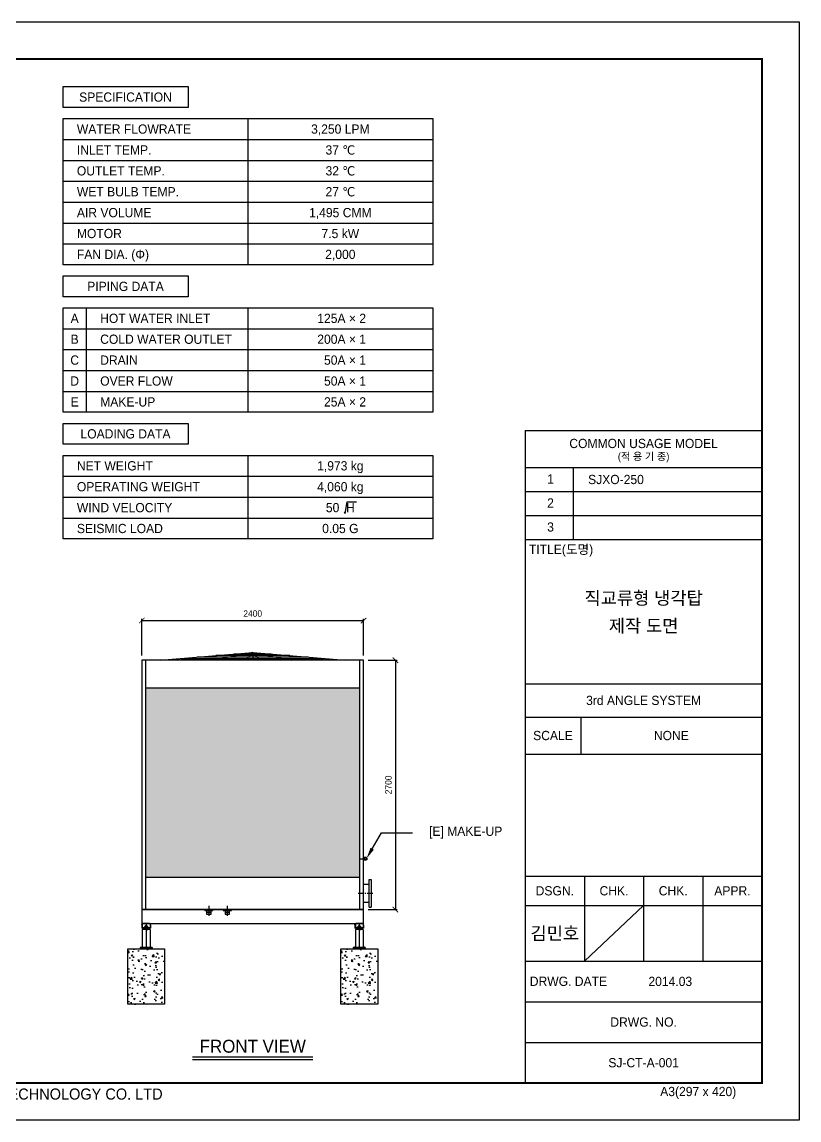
# Model space of a CAD drawing. Header units: millimetres. Extents: x 0 to 16815, y 0 to 11890.
# Drawn here: x 8407 to 16815, y 0 to 11890 of the extents above; entities that cross this region are included whole.
import ezdxf
from ezdxf.enums import TextEntityAlignment as Align

# ---------------------------------------------------------------- set-up
doc = ezdxf.new("R2010")
doc.units = ezdxf.units.MM
doc.linetypes.add('CENTER', pattern=[2, 1.25, -0.25, 0.25, -0.25])
doc.layers.get('DEFPOINTS').update_dxf_attribs({"color": 143})
for name, color, linetype in [('CENTER', 1, 'CENTER'), ('냉각탑_box', 1, 'Continuous'), ('냉각탑_dim', 1, 'Continuous'), ('냉각탑_form', 1, 'Continuous'), ('냉각탑_text', 3, 'Continuous')]:
    doc.layers.add(name, color=color, linetype=linetype)
doc.styles.add('HY울릉도L', font='')
doc.styles.add('돋움', font='')
doc.styles.add('서명', font='MP.TTF')
doc.styles.get('HY울릉도L').set_extended_font_data('HY울릉도L')
doc.styles.get('돋움').set_extended_font_data('Dotum')
doc.dimstyles.new('성지DIM', dxfattribs={"dimtxt": 3.5, "dimasz": 3, "dimexe": 1, "dimexo": 2.5, "dimgap": 2, "dimtad": 1, "dimdec": 0, "dimzin": 3, "dimdsep": 46, "dimtxsty": 'HY울릉도L', "dimblk": 'ARCHTICK', "dimcen": -2, "dimclrd": 256, "dimclre": 256, "dimclrt": 7, "dimadec": 0, "dimazin": 0, "dimtfac": 1, "dimtdec": 0, "dimtofl": 0, "dimtmove": 0, "dimatfit": 3, "dimfxl": 0, "dimtolj": 1, "dimtzin": 0, "dimlwe": -1, "dimarcsym": 0})

# ---------------------------------------------------------------- blocks, each defined once
blk = doc.blocks.new('냉각탑form')
at = {"layer": 'DEFPOINTS'}
blk.add_lwpolyline([(0, 297.07), (420.1, 297.07), (420.1, 0), (0, 0)], close=True, dxfattribs=at)
at = {"layer": '냉각탑_form'}
for p, q in [((346.08, 186.55), (346.08, 10)), ((346.08, 186.55), (410.1, 186.55)), ((346.08, 186.55), (410.1, 186.55)), ((346.08, 176.54), (410.1, 176.54)), ((359.09, 176.54), (359.09, 157.04)), ((346.08, 170.04), (410.1, 170.04)), ((346.08, 163.54), (410.1, 163.54)), ((346.08, 157.04), (410.1, 157.04)), ((346.08, 157.04), (410.1, 157.04)), ((346.08, 118.03), (410.1, 118.03)), ((346.08, 109.03), (410.1, 109.03)), ((361.09, 109.03), (361.09, 99.02)), ((346.08, 99.02), (410.1, 99.02)), ((346.08, 66.02), (410.1, 66.02)), ((362.09, 66.02), (362.09, 43.01)), ((378.09, 66.02), (378.09, 43.01)), ((394.1, 66.02), (394.1, 43.01)), ((346.08, 58.01), (410.1, 58.01)), ((378.09, 58.01), (362.09, 43.01)), ((346.08, 43.01), (410.1, 43.01)), ((346.08, 32.01), (410.1, 32.01)), ((346.08, 21.01), (410.1, 21.01))]:
    blk.add_line(p, q, dxfattribs=at)
at = {"layer": '냉각탑_form', "const_width": 0.5}
blk.add_lwpolyline([(10, 287.07), (10, 10), (410.1, 10), (410.1, 287.07)], close=True, dxfattribs=at)
at = {"layer": '냉각탑_form', "style": '돋움'}
for s, height, p in [('COMMON USAGE MODEL', 2.5006, (378.09, 183.04)), ('(적 용 기 종)', 2, (378.09, 179.54)), ('3rd ANGLE SYSTEM', 2.5006, (378.09, 113.53)), ('SCALE', 2.501, (353.59, 104.03)), ('DSGN.', 2.501, (354.09, 62.02)), ('CHK.', 2.501, (370.09, 62.02)), ('CHK.', 2.501, (386.09, 62.02)), ('APPR.', 2.501, (402.1, 62.02)), ('DRWG. NO.', 2.501, (378.09, 26.51))]:
    blk.add_text(s, height=height, dxfattribs=at).set_placement(p, align=Align.MIDDLE_CENTER)
for s, height, p in [('1', 2.5, (352.02, 172.2)), ('2', 2.5, (352.02, 165.7)), ('3', 2.5, (352.02, 159.2)), ('TITLE(도명)', 2.501, (347.09, 153.14)), ('DRWG. DATE', 2.501, (347.32, 36.29)), ('A3(297 x 420)', 2.5006, (382.58, 6.47)), ('SUNG JI AIR-CONDITIONING TECHNOLOGY CO. LTD', 3.0007, (149.5, 5.53))]:
    blk.add_text(s, height=height, dxfattribs=at).set_placement(p)
blk = doc.blocks.new('_ArchTick')
at = {"color": 0, "linetype": 'ByBlock', "const_width": 0.15}
blk.add_lwpolyline([(-0.5, -0.5), (0.5, 0.5)], dxfattribs=at)
blk = doc.blocks.new('*D15')
at = {"layer": 'DEFPOINTS', "color": 0, "transparency": 16777216}
for p in [(12104, 5409), (9704, 4979), (12104, 4979)]:
    blk.add_point(p, dxfattribs=at)
at = {"layer": '냉각탑_dim', "transparency": 16777216}
for p, q in [((9704, 5029), (9704, 5429)), ((12104, 5029), (12104, 5429))]:
    blk.add_line(p, q, dxfattribs=at)
at = {"layer": '냉각탑_dim', "lineweight": -2, "transparency": 16777216}
blk.add_line((9704, 5409), (12104, 5409), dxfattribs=at)
at = {"layer": '냉각탑_dim', "lineweight": -2, "transparency": 16777216, "xscale": 60, "yscale": 60, "zscale": 60, "rotation": 180}
blk.add_blockref('_ArchTick', (9704, 5409), dxfattribs=at)
at = {"layer": '냉각탑_dim', "lineweight": -2, "transparency": 16777216, "xscale": 60, "yscale": 60, "zscale": 60}
blk.add_blockref('_ArchTick', (12104, 5409), dxfattribs=at)
at = {"layer": '냉각탑_dim', "color": 7, "transparency": 16777216, "insert": (10904, 5484), "char_height": 70, "attachment_point": 5, "style": 'HY울릉도L'}
blk.add_mtext('\\A1;2400', dxfattribs=at)
blk = doc.blocks.new('*D16')
at = {"layer": 'DEFPOINTS', "color": 0, "transparency": 16777216}
for p in [(12104, 4979), (12104, 2279), (12448, 2279)]:
    blk.add_point(p, dxfattribs=at)
at = {"layer": '냉각탑_dim', "transparency": 16777216}
for p, q in [((12154, 4979), (12468, 4979)), ((12154, 2279), (12468, 2279))]:
    blk.add_line(p, q, dxfattribs=at)
at = {"layer": '냉각탑_dim', "lineweight": -2, "transparency": 16777216}
blk.add_line((12448, 4979), (12448, 2279), dxfattribs=at)
at = {"layer": '냉각탑_dim', "lineweight": -2, "transparency": 16777216, "xscale": 60, "yscale": 60, "zscale": 60}
for p, rotation in [((12448, 4979), 90), ((12448, 2279), 270)]:
    blk.add_blockref('_ArchTick', p, dxfattribs=dict(at, rotation=rotation))
at = {"layer": '냉각탑_dim', "color": 7, "transparency": 16777216, "insert": (12373, 3629), "char_height": 70, "attachment_point": 5, "rotation": 90, "style": 'HY울릉도L'}
blk.add_mtext('\\A1;2700', dxfattribs=at)
blk = doc.blocks.new('A$C6ABE2FCF')
for p, q in [((18, 284), (18, 231)), ((18, 284), (112, 284)), ((112, 281), (18, 281)), ((18, 268), (18, 271)), ((23, 281), (23, 236)), ((102, 284), (28, 284)), ((47, 246), (47, 236)), ((52, 249), (78, 249)), ((56, 246), (56, 236)), ((59, 249), (59, 263)), ((59, 249), (59, 263)), ((59, 263), (72, 263)), ((60, 263), (60, 249)), ((71, 263), (71, 249)), ((72, 249), (72, 263)), ((72, 249), (72, 263)), ((74, 246), (74, 236)), ((83, 246), (83, 236)), ((107, 281), (107, 236)), ((112, 268), (112, 284)), ((112, 268), (112, 231)), ((112, 231), (18, 231)), ((107, 236), (23, 236)), ((107, 218), (23, 218)), ((23, 218), (23, 23)), ((65, 236), (47, 236)), ((47, 228), (47, 218)), ((65, 218), (47, 218)), ((73, 236), (52, 236)), ((52, 231), (78, 231)), ((73, 218), (52, 218)), ((56, 228), (56, 218)), ((59, 218), (59, 231)), ((59, 231), (59, 218)), ((59, 218), (59, 231)), ((65, 236), (82, 236)), ((65, 236), (83, 236)), ((65, 218), (65, 23)), ((65, 218), (82, 218)), ((65, 218), (83, 218)), ((71, 218), (71, 231)), ((71, 231), (71, 218)), ((71, 218), (71, 231)), ((74, 228), (74, 218)), ((83, 228), (83, 218)), ((107, 218), (107, 23)), ((130, 23), (0, 23)), ((0, 23), (0, 9)), ((130, 9), (0, 9)), ((130, 23), (130, 9))]:
    blk.add_line(p, q)
for centre, radius, start, end in [((52, 245), 4.38, 17.2184, 162.7816), ((65, 234), 15, 90.4828, 127.3884), ((65, 234), 15, 52.6116, 89.5172), ((78, 245), 4.38, 17.2184, 162.7816), ((52, 227), 4.38, 17.2184, 162.7816), ((65, 216), 15, 90.4828, 127.3884), ((65, 216), 15, 52.6116, 89.5172), ((78, 227), 4.38, 17.2184, 162.7816)]:
    blk.add_arc(centre, radius, start, end)
at = {"layer": 'CENTER'}
for p, q in [((65, 279), (65, 0)), ((20, 39), (20, 0)), ((110, 39), (110, 0))]:
    blk.add_line(p, q, dxfattribs=at)
blk = doc.blocks.new('A$C036B6841')
at = {"color": 3}
for p, q in [((0, 0), (650, 53.1)), ((1153, 10.6), (147, 10.6)), ((1040, 21.2), (260, 21.2)), ((650, 53.1), (379, 0)), ((910, 31.8), (390, 31.8)), ((780, 42.4), (520, 42.4)), ((650, 53.1), (601.1, 0)), ((650, 53.1), (1300, 0)), ((650, 53.1), (698.9, 0)), ((650, 53.1), (921, 0))]:
    blk.add_line(p, q, dxfattribs=at)
at = {"layer": 'DEFPOINTS'}
blk.add_line((650, 53.1), (650, 0), dxfattribs=at)

msp = doc.modelspace()

# ---------------------------------------------------------------- hatches: boundary and pattern name
h = msp.add_hatch()
h.set_pattern_fill('HONEY', color=1, scale=7.6, angle=90)
h.set_pattern_definition([(90, (-17365.771, 14674.604), (-20.897193, 36.195), [24.13, -48.26]), (210, (-17365.771, 14674.604), (-20.897193, -36.195), [24.13, -48.26]), (150, (-17365.771, 14674.604), (-41.794386, 8e-08), [-48.26, 24.13])])
h.paths.add_polyline_path([(12064.1, 4679.5), (9744.1, 4679.5), (9744.1, 2629.5), (12064.1, 2629.5)])
h = msp.add_hatch()
h.set_pattern_fill('AR-CONC', color=8)
h.set_pattern_definition([(50, (-38786.08, -3816.1), (182.18467, -15.9391), [19.05, -209.55]), (355, (-38786.08, -3816.1), (-35.2434, 191.05685), [15.24, -167.6406]), (100.45144, (-38770.9, -3817.43), (146.94125, 175.11775), [16.19, -178.09024]), (46.1842, (-38786.08, -3765.3), (271.079, -42.0423), [28.575, -314.325]), (96.63556, (-38763.5, -3768.8), (237.4041, 247.4261), [24.285, -267.1356]), (351.18415, (-38786.08, -3765.3), (237.4041, 247.4261), [22.86, -251.4597]), (21, (-38760.68, -3778), (151.6144, -102.2652), [19.05, -209.55]), (326, (-38760.68, -3778), (61.802, 184.188), [15.24, -167.64]), (71.45144, (-38748.05, -3786.53), (213.4164, 81.9228), [16.19, -178.08994]), (37.5, (-38786.085, -3816.105), (3.0886, 84.55504), [0, -165.608, 0, -170.18, 0, -168.275]), (7.5, (-38786.085, -3816.105), (66.81966, 100.18057), [0, -97.028, 0, -161.798, 0, -64.135]), (327.5, (-38842.73, -3816.105), (135.590595, -5.72874), [0, -63.5, 0, -198.12, 0, -262.89]), (317.5, (-38868.13, -3816.1), (148.12918, 25.4265), [0, -82.55, 0, -131.572, 0, -186.69])])
h.paths.add_polyline_path([(9951, 1854.5), (9551, 1854.5), (9551, 1254.5), (9951, 1254.5)])
h = msp.add_hatch()
h.set_pattern_fill('AR-CONC', color=8)
h.set_pattern_definition([(50, (-36479.88, -3816.1), (182.18467, -15.9391), [19.05, -209.55]), (355, (-36479.88, -3816.1), (-35.2434, 191.05685), [15.24, -167.6406]), (100.45144, (-36464.7, -3817.43), (146.94125, 175.11775), [16.19, -178.09024]), (46.1842, (-36479.88, -3765.3), (271.079, -42.0423), [28.575, -314.325]), (96.63556, (-36457.29, -3768.8), (237.4041, 247.4261), [24.285, -267.1356]), (351.18415, (-36479.88, -3765.3), (237.4041, 247.4261), [22.86, -251.4597]), (21, (-36454.48, -3778), (151.6144, -102.2652), [19.05, -209.55]), (326, (-36454.48, -3778), (61.802, 184.188), [15.24, -167.64]), (71.45144, (-36441.84, -3786.53), (213.4164, 81.9228), [16.19, -178.08994]), (37.5, (-36479.875, -3816.105), (3.0886, 84.55504), [0, -165.608, 0, -170.18, 0, -168.275]), (7.5, (-36479.875, -3816.105), (66.81966, 100.18057), [0, -97.028, 0, -161.798, 0, -64.135]), (327.5, (-36536.52, -3816.105), (135.590595, -5.72874), [0, -63.5, 0, -198.12, 0, -262.89]), (317.5, (-36561.92, -3816.1), (148.12918, 25.4265), [0, -82.55, 0, -131.572, 0, -186.69])])
h.paths.add_polyline_path([(12257.2, 1854.5), (11857.2, 1854.5), (11857.2, 1254.5), (12257.2, 1254.5)])

# ---------------------------------------------------------------- linework, layer by layer
at = {"color": 3}
for p, q in [((9744.1, 4979.5), (9744.1, 2279.5)), ((12064.1, 2279.5), (12064.1, 4979.5)), ((9744.1, 4679.5), (12064.1, 4679.5)), ((12134.1, 2842), (12104.1, 2842)), ((12104.1, 2817), (12134.1, 2817)), ((12114.1, 2817), (12114.1, 2842)), ((12134.1, 2817), (12134.1, 2842)), ((9744.1, 2629.5), (12064.1, 2629.5)), ((12104.1, 2554.5), (12164.1, 2554.5)), ((12164.1, 2304.5), (12164.1, 2604.5)), ((12164.1, 2604.5), (12184.1, 2604.5)), ((12184.1, 2604.5), (12184.1, 2304.5)), ((10455.5, 2279.5), (10365.5, 2279.5)), ((10655.5, 2279.5), (10565.5, 2279.5)), ((12164.1, 2354.5), (12104.1, 2354.5)), ((12164.1, 2304.5), (12184.1, 2304.5)), ((10404.1, 2249.5), (10454.1, 2249.5)), ((10604.1, 2249.5), (10654.1, 2249.5))]:
    msp.add_line(p, q, dxfattribs=at)
at = {"color": 1}
for p, q in [((10254.1, 684.5), (11554.1, 684.5)), ((10254.1, 654.5), (11554.1, 654.5))]:
    msp.add_line(p, q, dxfattribs=at)
at = {"color": 3}
for points in [[(9704.1, 4979.5), (9704.1, 2279.5), (12104.1, 2279.5), (12104.1, 4979.5)], [(10384.1, 2279.5), (10384.1, 2269.5), (10474.1, 2269.5), (10474.1, 2279.5)], [(10404.1, 2269.5), (10404.1, 2229.5), (10454.1, 2229.5), (10454.1, 2269.5)], [(10584.1, 2279.5), (10584.1, 2269.5), (10674.1, 2269.5), (10674.1, 2279.5)], [(10604.1, 2269.5), (10604.1, 2229.5), (10654.1, 2229.5), (10654.1, 2269.5)]]:
    msp.add_lwpolyline(points, close=True, dxfattribs=at)
at = {"color": 4}
msp.add_lwpolyline([(9704.1, 2279.5), (9704.1, 2129.5), (12104.1, 2129.5), (12104.1, 2279.5)], close=True, dxfattribs=at)
at = {"color": 8}
for points in [[(9951, 1254.5), (9551, 1254.5), (9551, 1854.5), (9951, 1854.5)], [(12257.2, 1254.5), (11857.2, 1254.5), (11857.2, 1854.5), (12257.2, 1854.5)]]:
    msp.add_lwpolyline(points, close=True, dxfattribs=at)
at = {"layer": 'CENTER', "linetype": 'CENTER', "ltscale": 50}
for p, q in [((12061.4, 2829.5), (12149.4, 2829.5)), ((12204.1, 2454.5), (12044.1, 2454.5)), ((10429.1, 2321.1), (10429.1, 2209.5)), ((10629.1, 2321.1), (10629.1, 2209.5))]:
    msp.add_line(p, q, dxfattribs=at)
at = {"layer": '냉각탑_box'}
for p, q in [((10851.8, 10843.9), (10851.8, 9260.5)), ((8851.5, 10617.7), (12852.2, 10617.7)), ((8851.5, 10391.5), (12852.2, 10391.5)), ((8851.5, 10165.3), (12852.2, 10165.3)), ((8851.5, 9939.1), (12852.2, 9939.1)), ((8851.5, 9712.9), (12852.2, 9712.9)), ((8851.5, 9486.7), (12852.2, 9486.7)), ((9103.6, 8794.3), (9103.6, 7663.4)), ((10851.8, 8794.3), (10851.8, 7663.4)), ((8851.5, 8568.1), (12852.2, 8568.1)), ((8851.5, 8342), (12852.2, 8342)), ((8851.5, 8115.8), (12852.2, 8115.8)), ((8851.5, 7889.6), (12852.2, 7889.6)), ((10851.8, 7197.2), (10851.8, 6292.4)), ((8851.5, 6971), (12852.2, 6971)), ((8851.5, 6744.8), (12852.2, 6744.8)), ((8851.5, 6518.6), (12852.2, 6518.6))]:
    msp.add_line(p, q, dxfattribs=at)
for points in [[(8851.5, 11190.1), (10203.7, 11190.1), (10203.7, 10963.9), (8851.5, 10963.9)], [(8851.5, 10843.9), (12852.2, 10843.9), (12852.2, 9260.5), (8851.5, 9260.5)], [(8851.5, 9140.5), (10203.7, 9140.5), (10203.7, 8914.3), (8851.5, 8914.3)], [(8851.5, 8794.3), (12852.2, 8794.3), (12852.2, 7663.4), (8851.5, 7663.4)], [(8851.5, 7543.4), (10203.7, 7543.4), (10203.7, 7317.2), (8851.5, 7317.2)], [(8851.5, 7197.2), (12852.2, 7197.2), (12852.2, 6292.4), (8851.5, 6292.4)]]:
    msp.add_lwpolyline(points, close=True, dxfattribs=at)
at = {"layer": '냉각탑_dim', "linetype": 'ByBlock', "lineweight": -2}
for p, q in [((12196.6, 2937.7), (12295.7, 3109.4)), ((12295.7, 3109.4), (12634.1, 3109.4))]:
    msp.add_line(p, q, dxfattribs=at)
at = {"layer": '냉각탑_dim'}
msp.add_solid([(12214.6, 2927.3), (12134.1, 2829.5), (12178.5, 2948.1)], dxfattribs=at)
at = {"layer": '냉각탑_text'}
msp.add_lwpolyline([(11892.6, 6587.6), (11904.8, 6567.8), (11927.1, 6695.6), (12027.1, 6695.6)], dxfattribs=at)

# ---------------------------------------------------------------- block references
at = {"xscale": 1.538461538461538, "yscale": 1.538461538461538, "zscale": 1.538461538461538}
msp.add_blockref('A$C036B6841', (9904.1, 4979.5), dxfattribs=at)
for p in [(9686, 1845.2), (11992.2, 1845.2)]:
    msp.add_blockref('A$C6ABE2FCF', p)
at = {"layer": '냉각탑_form', "xscale": 40.02539682539683, "yscale": 40.02539682539683, "zscale": 40.02539682539683}
msp.add_blockref('냉각탑form', (0, 0), dxfattribs=at)

# ---------------------------------------------------------------- texts
at = {"layer": '냉각탑_text'}
for s, height, style, p in [('SPECIFICATION', 100, '돋움', (9527.6, 11077)), ('3,250 LPM', 100, '돋움', (11852, 10730.8)), ('37 ℃', 100, '돋움', (11852, 10504.6)), ('32 ℃', 100, '돋움', (11852, 10278.4)), ('27 ℃', 100, '돋움', (11852, 10052.2)), ('1,495 CMM', 100, '돋움', (11852, 9826)), ('7.5 kW', 100, '돋움', (11852, 9599.8)), ('2,000', 100, '돋움', (11852, 9373.6)), ('PIPING DATA', 100, '돋움', (9527.6, 9027.4)), ('A', 100, '돋움', (8977.6, 8681.2)), ('B', 100, '돋움', (8977.6, 8455.1)), ('C', 100, '돋움', (8977.6, 8228.9)), ('D', 100, '돋움', (8977.6, 8002.7)), ('E', 100, '돋움', (8977.6, 7776.5)), ('LOADING DATA', 100, '돋움', (9527.6, 7430.3)), ('1,973 kg', 100, '돋움', (11852, 7084.1)), ('4,060 kg', 100, '돋움', (11852, 6857.9)), ('50  H', 100, '돋움', (11852, 6631.7)), ('0.05 G', 100, '돋움', (11852, 6405.5)), ('직교류형 냉각탑', 140, '돋움', (15133.3, 5652.4)), ('제작 도면', 140, '돋움', (15133.3, 5352.2)), ('NONE', 100, '돋움', (15433.6, 4163.7)), ('김민호', 140, '서명', (14172.5, 2021.8)), ('FRONT VIEW', 140, '돋움', (10904.1, 799.3)), ('SJ-CT-A-001', 100, '돋움', (15133.3, 620.5))]:
    msp.add_text(s, height=height, dxfattribs=dict(at, style=style)).set_placement(p, align=Align.MIDDLE_CENTER)
at = {"layer": '냉각탑_text', "style": '돋움'}
for s, p in [('WATER FLOWRATE', (9001.5, 10730.8)), ('INLET TEMP.', (9001.5, 10504.6)), ('OUTLET TEMP.', (9001.5, 10278.4)), ('WET BULB TEMP.', (9001.5, 10052.2)), ('AIR VOLUME', (9001.5, 9826)), ('MOTOR', (9001.5, 9599.8)), ('FAN DIA. (Φ)', (9001.5, 9373.6)), ('HOT WATER INLET', (9253.6, 8681.2)), ('COLD WATER OUTLET', (9253.6, 8455.1)), ('DRAIN', (9253.6, 8228.9)), ('OVER FLOW', (9253.6, 8002.7)), ('MAKE-UP', (9253.6, 7776.5)), ('NET WEIGHT', (9001.5, 7084.1)), ('OPERATING WEIGHT', (9001.5, 6857.9)), ('SJXO-250', (14532.6, 6936.1)), ('WIND VELOCITY', (9001.5, 6631.7)), ('SEISMIC LOAD', (9001.5, 6405.5)), ('2014.03', (15185.5, 1501.3))]:
    msp.add_text(s, height=100, dxfattribs=at).set_placement(p, align=Align.MIDDLE_LEFT)
for s, p in [('125A × 2', (12130, 8681.2)), ('200A × 1', (12130, 8455.1)), ('50A × 1', (12130, 8228.9)), ('50A × 1', (12130, 8002.7)), ('25A × 2', (12130, 7776.5)), ('[E] MAKE-UP', (13604.2, 3127.3))]:
    msp.add_text(s, height=100, dxfattribs=at).set_placement(p, align=Align.MIDDLE_RIGHT)

# ---------------------------------------------------------------- dimensions: what is measured, and where the dimension line sits
at = {"layer": '냉각탑_dim'}
dim = msp.add_linear_dim(base=(12104.1, 5409.4), p1=(9704.1, 4979.5), p2=(12104.1, 4979.5), dimstyle='성지DIM', override={"dimscale": 20, "dimtmove": 2}, dxfattribs=at)
dim.commit()
dim.dimension.update_dxf_attribs({"geometry": '*D15', "text_midpoint": (10904.1, 5484.4)})
dim = msp.add_linear_dim(base=(12447.8, 2279.5), p1=(12104.1, 4979.5), p2=(12104.1, 2279.5), angle=90, dimstyle='성지DIM', override={"dimscale": 20, "dimtmove": 2}, dxfattribs=at)
dim.commit()
dim.dimension.update_dxf_attribs({"geometry": '*D16', "text_midpoint": (12372.8, 3629.5)})

doc.saveas('drawing.dxf')
